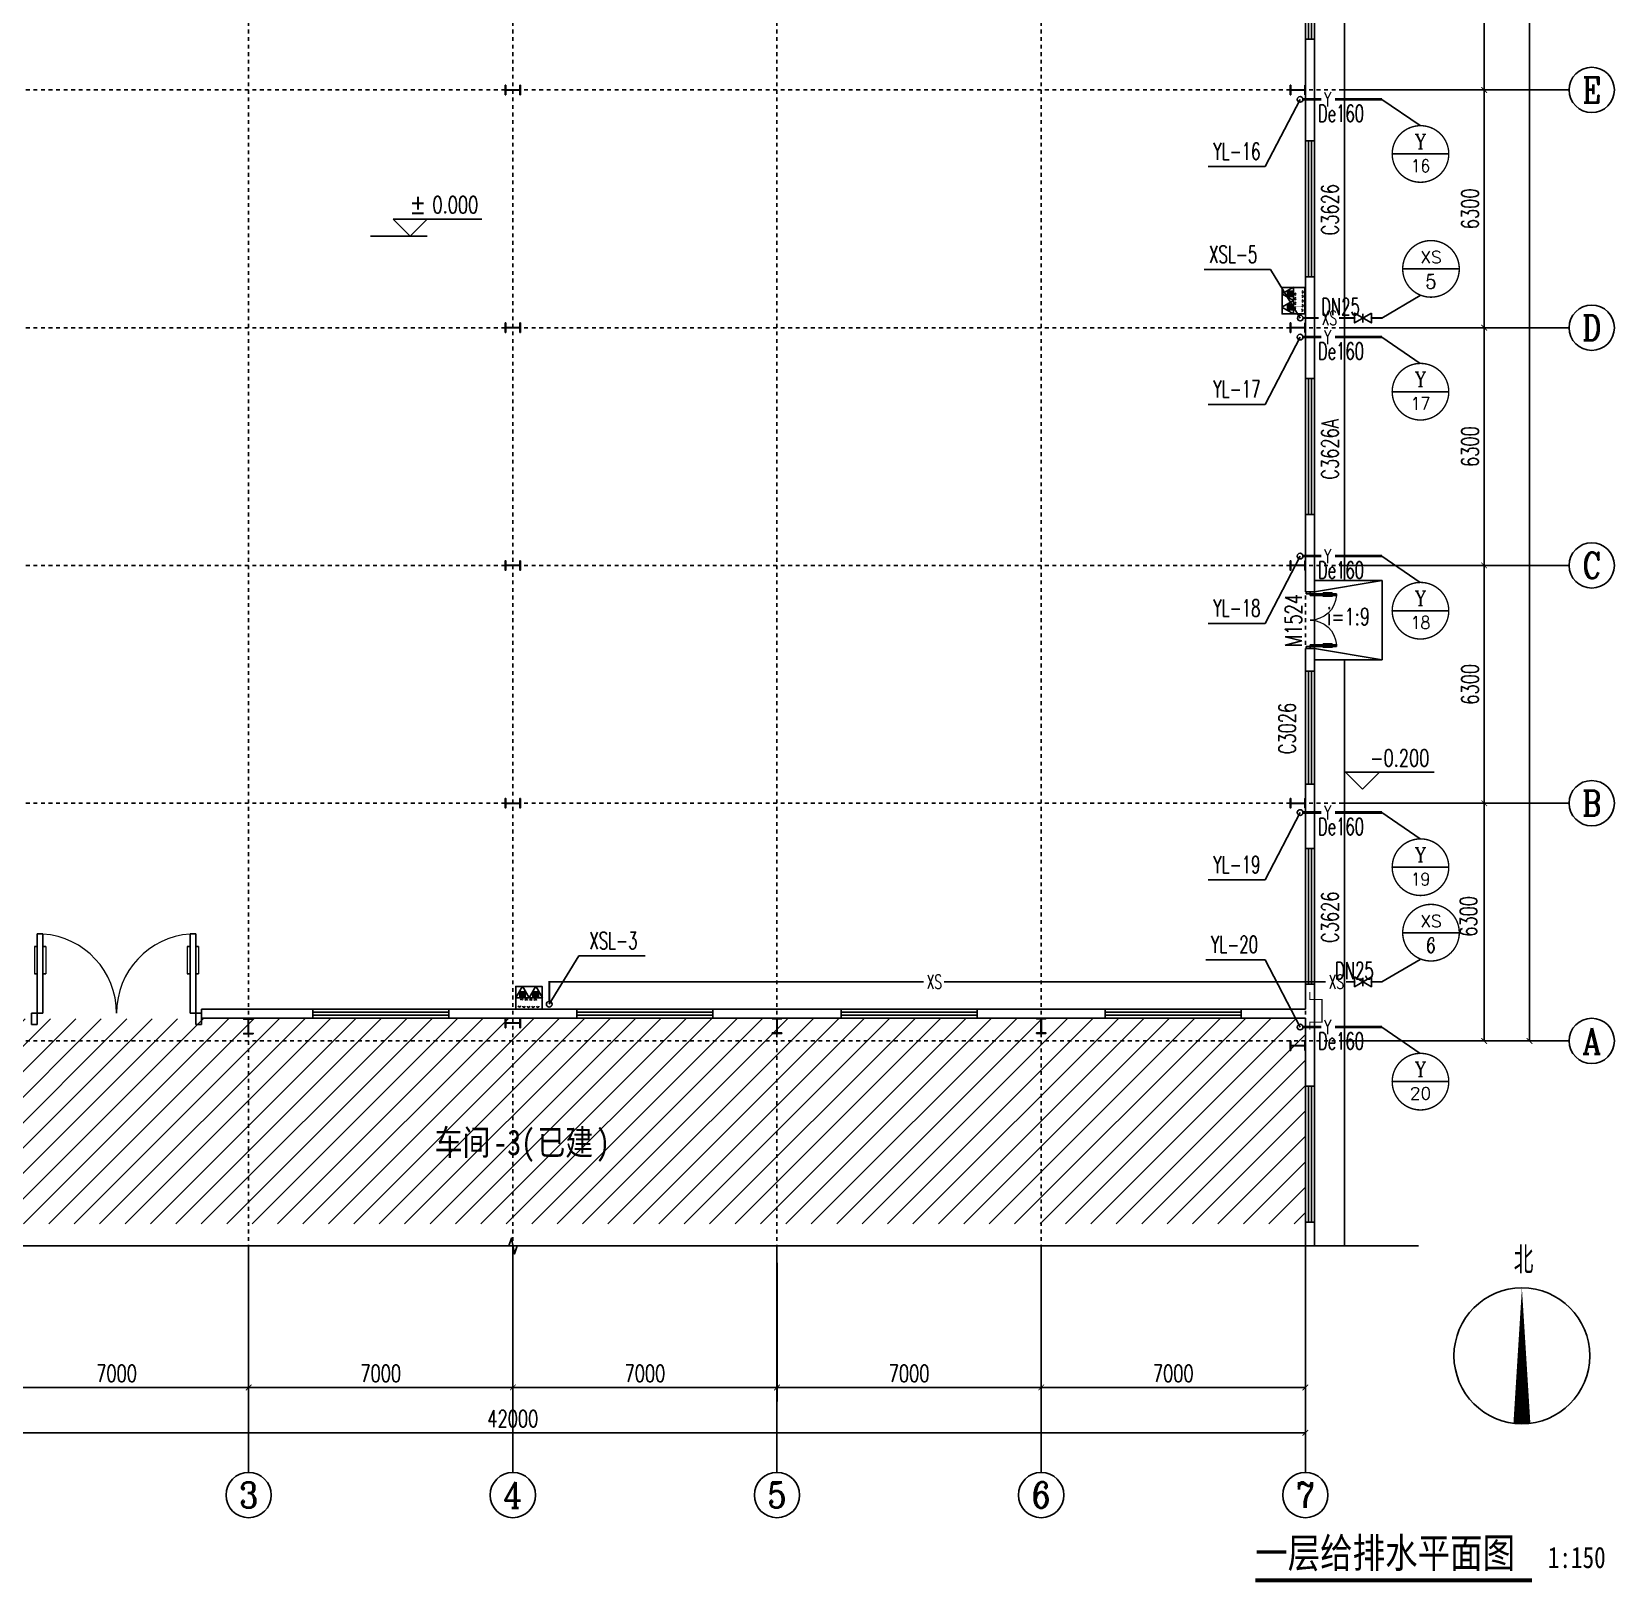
# Model space of a CAD drawing. Header units: millimetres. Extents: x 422266 to 846701, y 53777 to 109039.
# Drawn here: x 422410.26 to 422452.19, y 54714.21 to 54755.3 of the extents above; entities that cross this region are included whole.
import ezdxf
from ezdxf.enums import TextEntityAlignment as Align

# ---------------------------------------------------------------- set-up
doc = ezdxf.new("R2010")
doc.units = ezdxf.units.MM
doc.linetypes.add('DOTE', pattern=[2.42, 2, -0.2, 0.02, -0.2])
for name, color, linetype in [('AXIS_TEXT', 7, 'Continuous'), ('AXIS_外部', 171, 'Continuous'), ('COLUMN', 2, 'Continuous'), ('DIM_SYMB', 171, 'Continuous'), ('DIM_消防', 3, 'Continuous'), ('DIM_雨水', 3, 'Continuous'), ('DOTE', 8, 'DOTE'), ('GROUND', 150, 'Continuous'), ('JZ__灭火器', 6, 'Continuous'), ('PIPE-消防', 1, 'Continuous'), ('PIPE-雨水', 4, 'Continuous'), ('PUB_TEXT', 7, 'Continuous'), ('TEXT_消防', 7, 'Continuous'), ('TEXT_雨水', 7, 'Continuous'), ('TWT_TEXT', 7, 'Continuous'), ('VALVE_消防', 7, 'Continuous'), ('VPIPE-消防', 1, 'Continuous'), ('VPIPE-雨水', 4, 'Continuous'), ('WALL-PARAPET', 6, 'Continuous'), ('WINDOW', 140, 'Continuous'), ('WINDOW_TEXT', 7, 'Continuous'), ('标高', 83, 'Continuous')]:
    doc.layers.add(name, color=color, linetype=linetype)
doc.styles.add('_TCH_AXIS', font='COMPLEX', dxfattribs={"bigfont": 'GBCBIG'})
doc.styles.add('_TCH_DIM', font='SIMPLEX', dxfattribs={"bigfont": 'GBCBIG'})
doc.styles.add('_TCH_DIM_T3', font='SIMPLEX', dxfattribs={"width": 0.705882, "bigfont": 'GBCBIG'})
doc.styles.add('_TCH_WINDOW', font='SIMPLEX', dxfattribs={"height": 3.5, "bigfont": 'GBCBIG'})
doc.styles.add('_TWT_CIRCLE', font='COMPLEX', dxfattribs={"width": 1.1, "height": 3, "bigfont": 'HZTXT'})
doc.styles.add('_TWT_PIPEDN', font='SIMPLEX', dxfattribs={"width": 0.8, "height": 3, "bigfont": 'HZTXT'})
doc.styles.add('_TWT_PIPETEXT', font='COMPLEX', dxfattribs={"width": 0.8, "height": 2.5, "bigfont": 'HZTXT'})
doc.styles.add('_TWT_SERIAL', font='COMPLEX', dxfattribs={"width": 0.8, "height": 3, "bigfont": 'HZTXT'})
doc.styles.add('COMPLEX', font='COMPLEX')
doc.styles.add('HT', font='simhei.ttf', dxfattribs={"width": 0.8})
doc.dimstyles.new('_TCH_ARCH&&150', dxfattribs={"dimtxt": 446.25, "dimasz": 150, "dimexe": 375, "dimexo": 450, "dimgap": 150, "dimtad": 1, "dimdec": 0, "dimzin": 0, "dimdsep": 46, "dimtxsty": '_TCH_DIM_T3', "dimblk": 'ARCHTICK', "dimcen": 0.09, "dimclrt": 7, "dimazin": 2, "dimtfac": 1, "dimtdec": 0, "dimtix": 1, "dimtmove": 2, "dimatfit": 3, "dimfxl": 0, "dimtolj": 1, "dimtzin": 0, "dimarcsym": 0})

# ---------------------------------------------------------------- blocks, each defined once
blk = doc.blocks.new('A$C3ACC4A1C')
at = {"layer": 'COLUMN'}
h = blk.add_hatch(color=256, dxfattribs=at)
h.paths.add_polyline_path([(125, 400), (0, 400), (0, 388), (120, 388), (120, 200), (125, 200)])
h.paths.add_polyline_path([(250, 400), (125, 400), (125, 200), (130, 200), (130, 388), (250, 388)])
h.paths.add_polyline_path([(250, 12), (130, 12), (130, 200), (125, 200), (125, 0), (250, 0)])
h.paths.add_polyline_path([(125, 200), (120, 200), (120, 12), (0, 12), (0, 0), (125, 0)])
blk.add_lwpolyline([(0, 0), (0, 12), (120, 12), (120, 388), (0, 388), (0, 400), (250, 400), (250, 388), (130, 388), (130, 12), (250, 12), (250, 0)], close=True, dxfattribs=at)
blk = doc.blocks.new('消防软管卷盘')
blk.add_lwpolyline([(4963954, 151899), (4963954, 150312), (4964641, 150312), (4964641, 151899)], close=True)
for points, const_width in [([(4964134, 151704), (4964482, 151704)], 1), ([(4964134, 151566), (4964482, 151566)], 1), ([(4964134, 151428), (4964482, 151428)], 1), ([(4964134, 151290), (4964482, 151290)], 1), ([(4964134, 151152), (4964482, 151152)], 1), ([(4964134, 151014), (4964482, 151014)], 0.1), ([(4964134, 150876), (4964482, 150876)], 1), ([(4964134, 150738), (4964482, 150738)], 1), ([(4964150, 150600), (4964499, 150600)], 1), ([(4964150, 150462), (4964499, 150462)], 1)]:
    blk.add_lwpolyline(points, dxfattribs=dict(const_width=const_width))
for centre, start, end in [((4964134, 151636), 90, 270), ((4964134, 151360), 90, 270), ((4964482, 151498), 270, 90), ((4964482, 151222), 270, 90), ((4964134, 151084), 90, 270), ((4964134, 150808), 90, 270), ((4964150, 150532), 90, 270), ((4964482, 150946), 270, 90), ((4964499, 150670), 270, 90)]:
    blk.add_arc(centre, 69, start, end)
blk = doc.blocks.new('手提式干粉灭火器')
h = blk.add_hatch()
h.set_pattern_fill('ANSI31', color=256, scale=225.365854, style=0)
h.set_pattern_definition([(45, (276289.086, 185586.136), (-19.9197154, 19.9197154), [])])
h.paths.add_polyline_path([(72, 158), (-72, 158), (-72, 19), (72, 19)])
for points in [[(0, 303), (-175, 0), (175, 0)], [(-72, 19), (72, 19), (72, 158), (-72, 158)]]:
    blk.add_lwpolyline(points, close=True)
blk = doc.blocks.new('92623')
blk.add_lwpolyline([(8910066, 83014), (8909273, 83014), (8909273, 82670), (8910066, 82670)], close=True)
at = {"xscale": -0.5, "yscale": 0.5, "zscale": 0.5, "rotation": 89.99999999998747}
blk.add_blockref('消防软管卷盘', (8985223, 2565334), dxfattribs=at)
at = {"layer": 'JZ__灭火器', "xscale": 1.141071624, "yscale": 1.141071624, "zscale": 1.141071624, "rotation": 180}
for p in [(8909466, 83014), (8909863, 83014)]:
    blk.add_blockref('手提式干粉灭火器', p, dxfattribs=at)
blk = doc.blocks.new('$WINLIB2D$00000001')
for p, q in [((-0.5, 0.5), (0.5, 0.5)), ((-0.5, 0.5), (-0.5, -0.5)), ((0.5, -0.5), (0.5, 0.5)), ((0.5, 0.167), (-0.5, 0.167)), ((0.5, -0.167), (-0.5, -0.167)), ((-0.5, -0.5), (0.5, -0.5))]:
    blk.add_line(p, q)
blk = doc.blocks.new('$DorLib2D$00000011')
for p, q in [((-0.4667, 0.4709), (-0.4667, -0.0625)), ((-0.4667, 0.4709), (-0.4333, 0.4709)), ((-0.4333, 0.4709), (-0.4333, 0.0042)), ((0.4333, 0.4709), (0.4333, 0.0042)), ((0.4667, 0.4709), (0.4333, 0.4709)), ((0.4667, 0.4709), (0.4667, -0.0625)), ((-0.4833, 0.3962), (-0.4667, 0.3962)), ((-0.4167, 0.3962), (-0.4333, 0.3962)), ((0.4167, 0.3962), (0.4333, 0.3962)), ((0.4833, 0.3962), (0.4667, 0.3962)), ((-0.4833, 0.2346), (-0.4667, 0.2346)), ((-0.4167, 0.2346), (-0.4333, 0.2346)), ((0.4167, 0.2346), (0.4333, 0.2346)), ((0.4833, 0.2346), (0.4667, 0.2346)), ((-0.5, 0.0042), (-0.4333, 0.0042)), ((-0.5, 0.0042), (-0.5, -0.0625)), ((0.5, 0.0042), (0.4333, 0.0042)), ((0.5, 0.0042), (0.5, -0.0625)), ((-0.5, -0.0625), (-0.4667, -0.0625)), ((0.5, -0.0625), (0.4667, -0.0625))]:
    blk.add_line(p, q)
at = {"lineweight": 13}
for p, q in [((-0.4833, 0.3962), (-0.4833, 0.2346)), ((-0.4167, 0.3962), (-0.4167, 0.2346)), ((0.4167, 0.3962), (0.4167, 0.2346)), ((0.4833, 0.3962), (0.4833, 0.2346))]:
    blk.add_line(p, q, dxfattribs=at)
for centre, start, end in [((-0.4667, 0.0042), 0, 85.90396), ((0.4667, 0.0042), 94.09604, 180)]:
    blk.add_arc(centre, 0.4667, start, end, dxfattribs=at)
blk = doc.blocks.new('_AXISO')
blk.add_circle((0, 0), 0.5)
at = {"layer": 'AXIS_TEXT', "style": 'COMPLEX', "width": 1.041667}
blk.add_attdef('A', text='', height=0.56, dxfattribs=at).set_placement((-0.25, -0.28), (0.25, -0.28), align=Align.FIT)
blk = doc.blocks.new('_ArchTick')
at = {"color": 0, "linetype": 'ByBlock', "const_width": 0.15}
blk.add_lwpolyline([(-0.5, -0.5), (0.5, 0.5)], dxfattribs=at)
blk = doc.blocks.new('*D154')
at = {"layer": 'AXIS_外部', "color": 0, "lineweight": -2}
for p, q in [((479263, 125665), (484138, 125665)), ((483763, 68425), (483763, 125665)), ((479263, 68425), (484138, 68425))]:
    blk.add_line(p, q, dxfattribs=at)
at = {"layer": 'Defpoints', "color": 0}
for p in [(478813, 125665), (483763, 125665), (478813, 68425)]:
    blk.add_point(p, dxfattribs=at)
at = {"layer": 'AXIS_外部', "color": 0, "lineweight": -2, "xscale": 150, "yscale": 150, "zscale": 150}
for p, rotation in [((483763, 125665), 90), ((483763, 68425), 270)]:
    blk.add_blockref('_ArchTick', p, dxfattribs=dict(at, rotation=rotation))
at = {"layer": 'AXIS_外部', "color": 7, "insert": (483390, 97045), "char_height": 446.2, "attachment_point": 5, "rotation": 90, "style": '_TCH_DIM_T3'}
blk.add_mtext('\\A1;57240', dxfattribs=at)
blk = doc.blocks.new('*D155')
at = {"layer": 'AXIS_外部', "color": 0, "lineweight": -2}
for p, q in [((479263, 74725), (482938, 74725)), ((482563, 68425), (482563, 74725)), ((479263, 68425), (482938, 68425))]:
    blk.add_line(p, q, dxfattribs=at)
at = {"layer": 'Defpoints', "color": 0}
for p in [(478813, 74725), (482563, 74725), (478813, 68425)]:
    blk.add_point(p, dxfattribs=at)
at = {"layer": 'AXIS_外部', "color": 0, "lineweight": -2, "xscale": 150, "yscale": 150, "zscale": 150}
for p, rotation in [((482563, 74725), 90), ((482563, 68425), 270)]:
    blk.add_blockref('_ArchTick', p, dxfattribs=dict(at, rotation=rotation))
at = {"layer": 'AXIS_外部', "color": 7, "insert": (482150, 71725), "char_height": 446.2, "attachment_point": 5, "rotation": 90, "style": '_TCH_DIM_T3'}
blk.add_mtext('\\A1;6300', dxfattribs=at)
blk = doc.blocks.new('*D156')
at = {"layer": 'AXIS_外部', "color": 0, "lineweight": -2}
for p, q in [((479263, 81025), (482938, 81025)), ((482563, 74725), (482563, 81025)), ((479263, 74725), (482938, 74725))]:
    blk.add_line(p, q, dxfattribs=at)
at = {"layer": 'Defpoints', "color": 0}
for p in [(478813, 81025), (482563, 81025), (478813, 74725)]:
    blk.add_point(p, dxfattribs=at)
at = {"layer": 'AXIS_外部', "color": 0, "lineweight": -2, "xscale": 150, "yscale": 150, "zscale": 150}
for p, rotation in [((482563, 81025), 90), ((482563, 74725), 270)]:
    blk.add_blockref('_ArchTick', p, dxfattribs=dict(at, rotation=rotation))
at = {"layer": 'AXIS_外部', "color": 7, "insert": (482190, 77875), "char_height": 446.2, "attachment_point": 5, "rotation": 90, "style": '_TCH_DIM_T3'}
blk.add_mtext('\\A1;6300', dxfattribs=at)
blk = doc.blocks.new('*D157')
at = {"layer": 'AXIS_外部', "color": 0, "lineweight": -2}
for p, q in [((479263, 87325), (482938, 87325)), ((482563, 81025), (482563, 87325)), ((479263, 81025), (482938, 81025))]:
    blk.add_line(p, q, dxfattribs=at)
at = {"layer": 'Defpoints', "color": 0}
for p in [(478813, 87325), (482563, 87325), (478813, 81025)]:
    blk.add_point(p, dxfattribs=at)
at = {"layer": 'AXIS_外部', "color": 0, "lineweight": -2, "xscale": 150, "yscale": 150, "zscale": 150}
for p, rotation in [((482563, 87325), 90), ((482563, 81025), 270)]:
    blk.add_blockref('_ArchTick', p, dxfattribs=dict(at, rotation=rotation))
at = {"layer": 'AXIS_外部', "color": 7, "insert": (482190, 84175), "char_height": 446.2, "attachment_point": 5, "rotation": 90, "style": '_TCH_DIM_T3'}
blk.add_mtext('\\A1;6300', dxfattribs=at)
blk = doc.blocks.new('*D158')
at = {"layer": 'AXIS_外部', "color": 0, "lineweight": -2}
for p, q in [((479263, 93625), (482938, 93625)), ((482563, 87325), (482563, 93625)), ((479263, 87325), (482938, 87325))]:
    blk.add_line(p, q, dxfattribs=at)
at = {"layer": 'Defpoints', "color": 0}
for p in [(478813, 93625), (482563, 93625), (478813, 87325)]:
    blk.add_point(p, dxfattribs=at)
at = {"layer": 'AXIS_外部', "color": 0, "lineweight": -2, "xscale": 150, "yscale": 150, "zscale": 150}
for p, rotation in [((482563, 93625), 90), ((482563, 87325), 270)]:
    blk.add_blockref('_ArchTick', p, dxfattribs=dict(at, rotation=rotation))
at = {"layer": 'AXIS_外部', "color": 7, "insert": (482190, 90475), "char_height": 446.2, "attachment_point": 5, "rotation": 90, "style": '_TCH_DIM_T3'}
blk.add_mtext('\\A1;6300', dxfattribs=at)
blk = doc.blocks.new('*D159')
at = {"layer": 'AXIS_外部', "color": 0, "lineweight": -2}
for p, q in [((479263, 99925), (482938, 99925)), ((482563, 93625), (482563, 99925)), ((479263, 93625), (482938, 93625))]:
    blk.add_line(p, q, dxfattribs=at)
at = {"layer": 'Defpoints', "color": 0}
for p in [(478813, 99925), (482563, 99925), (478813, 93625)]:
    blk.add_point(p, dxfattribs=at)
at = {"layer": 'AXIS_外部', "color": 0, "lineweight": -2, "xscale": 150, "yscale": 150, "zscale": 150}
for p, rotation in [((482563, 99925), 90), ((482563, 93625), 270)]:
    blk.add_blockref('_ArchTick', p, dxfattribs=dict(at, rotation=rotation))
at = {"layer": 'AXIS_外部', "color": 7, "insert": (482190, 96775), "char_height": 446.2, "attachment_point": 5, "rotation": 90, "style": '_TCH_DIM_T3'}
blk.add_mtext('\\A1;6300', dxfattribs=at)
blk = doc.blocks.new('*D165')
at = {"layer": 'AXIS_外部', "color": 0, "lineweight": -2}
for p, q in [((435825, 62542), (435825, 57667)), ((477825, 62542), (477825, 57667)), ((435825, 58042), (477825, 58042))]:
    blk.add_line(p, q, dxfattribs=at)
at = {"layer": 'Defpoints', "color": 0}
for p in [(435825, 62992), (477825, 62992), (477825, 58042)]:
    blk.add_point(p, dxfattribs=at)
at = {"layer": 'AXIS_外部', "color": 0, "lineweight": -2, "xscale": 150, "yscale": 150, "zscale": 150, "rotation": 180}
blk.add_blockref('_ArchTick', (435825, 58042), dxfattribs=at)
at = {"layer": 'AXIS_外部', "color": 0, "lineweight": -2, "xscale": 150, "yscale": 150, "zscale": 150}
blk.add_blockref('_ArchTick', (477825, 58042), dxfattribs=at)
at = {"layer": 'AXIS_外部', "color": 7, "insert": (456825, 58415), "char_height": 446.2, "attachment_point": 5, "style": '_TCH_DIM_T3'}
blk.add_mtext('\\A1;42000', dxfattribs=at)
blk = doc.blocks.new('*D167')
at = {"layer": 'AXIS_外部', "color": 0, "lineweight": -2}
for p, q in [((442825, 62542), (442825, 58867)), ((449825, 62542), (449825, 58867)), ((442825, 59242), (449825, 59242))]:
    blk.add_line(p, q, dxfattribs=at)
at = {"layer": 'Defpoints', "color": 0}
for p in [(442825, 62992), (449825, 62992), (449825, 59242)]:
    blk.add_point(p, dxfattribs=at)
at = {"layer": 'AXIS_外部', "color": 0, "lineweight": -2, "xscale": 150, "yscale": 150, "zscale": 150, "rotation": 180}
blk.add_blockref('_ArchTick', (442825, 59242), dxfattribs=at)
at = {"layer": 'AXIS_外部', "color": 0, "lineweight": -2, "xscale": 150, "yscale": 150, "zscale": 150}
blk.add_blockref('_ArchTick', (449825, 59242), dxfattribs=at)
at = {"layer": 'AXIS_外部', "color": 7, "insert": (446325, 59615), "char_height": 446.2, "attachment_point": 5, "style": '_TCH_DIM_T3'}
blk.add_mtext('\\A1;7000', dxfattribs=at)
blk = doc.blocks.new('*D168')
at = {"layer": 'AXIS_外部', "color": 0, "lineweight": -2}
for p, q in [((449825, 62542), (449825, 58867)), ((456825, 62542), (456825, 58867)), ((449825, 59242), (456825, 59242))]:
    blk.add_line(p, q, dxfattribs=at)
at = {"layer": 'Defpoints', "color": 0}
for p in [(449825, 62992), (456825, 62992), (456825, 59242)]:
    blk.add_point(p, dxfattribs=at)
at = {"layer": 'AXIS_外部', "color": 0, "lineweight": -2, "xscale": 150, "yscale": 150, "zscale": 150, "rotation": 180}
blk.add_blockref('_ArchTick', (449825, 59242), dxfattribs=at)
at = {"layer": 'AXIS_外部', "color": 0, "lineweight": -2, "xscale": 150, "yscale": 150, "zscale": 150}
blk.add_blockref('_ArchTick', (456825, 59242), dxfattribs=at)
at = {"layer": 'AXIS_外部', "color": 7, "insert": (453325, 59615), "char_height": 446.2, "attachment_point": 5, "style": '_TCH_DIM_T3'}
blk.add_mtext('\\A1;7000', dxfattribs=at)
blk = doc.blocks.new('*D169')
at = {"layer": 'AXIS_外部', "color": 0, "lineweight": -2}
for p, q in [((456825, 62542), (456825, 58867)), ((463825, 62542), (463825, 58867)), ((456825, 59242), (463825, 59242))]:
    blk.add_line(p, q, dxfattribs=at)
at = {"layer": 'Defpoints', "color": 0}
for p in [(456825, 62992), (463825, 62992), (463825, 59242)]:
    blk.add_point(p, dxfattribs=at)
at = {"layer": 'AXIS_外部', "color": 0, "lineweight": -2, "xscale": 150, "yscale": 150, "zscale": 150, "rotation": 180}
blk.add_blockref('_ArchTick', (456825, 59242), dxfattribs=at)
at = {"layer": 'AXIS_外部', "color": 0, "lineweight": -2, "xscale": 150, "yscale": 150, "zscale": 150}
blk.add_blockref('_ArchTick', (463825, 59242), dxfattribs=at)
at = {"layer": 'AXIS_外部', "color": 7, "insert": (460325, 59615), "char_height": 446.2, "attachment_point": 5, "style": '_TCH_DIM_T3'}
blk.add_mtext('\\A1;7000', dxfattribs=at)
blk = doc.blocks.new('*D170')
at = {"layer": 'AXIS_外部', "color": 0, "lineweight": -2}
for p, q in [((463825, 62542), (463825, 58867)), ((470825, 62542), (470825, 58867)), ((463825, 59242), (470825, 59242))]:
    blk.add_line(p, q, dxfattribs=at)
at = {"layer": 'Defpoints', "color": 0}
for p in [(463825, 62992), (470825, 62992), (470825, 59242)]:
    blk.add_point(p, dxfattribs=at)
at = {"layer": 'AXIS_外部', "color": 0, "lineweight": -2, "xscale": 150, "yscale": 150, "zscale": 150, "rotation": 180}
blk.add_blockref('_ArchTick', (463825, 59242), dxfattribs=at)
at = {"layer": 'AXIS_外部', "color": 0, "lineweight": -2, "xscale": 150, "yscale": 150, "zscale": 150}
blk.add_blockref('_ArchTick', (470825, 59242), dxfattribs=at)
at = {"layer": 'AXIS_外部', "color": 7, "insert": (467325, 59615), "char_height": 446.2, "attachment_point": 5, "style": '_TCH_DIM_T3'}
blk.add_mtext('\\A1;7000', dxfattribs=at)
blk = doc.blocks.new('*D171')
at = {"layer": 'AXIS_外部', "color": 0, "lineweight": -2}
for p, q in [((470825, 62542), (470825, 58867)), ((477825, 62542), (477825, 58867)), ((470825, 59242), (477825, 59242))]:
    blk.add_line(p, q, dxfattribs=at)
at = {"layer": 'Defpoints', "color": 0}
for p in [(470825, 62992), (477825, 62992), (477825, 59242)]:
    blk.add_point(p, dxfattribs=at)
at = {"layer": 'AXIS_外部', "color": 0, "lineweight": -2, "xscale": 150, "yscale": 150, "zscale": 150, "rotation": 180}
blk.add_blockref('_ArchTick', (470825, 59242), dxfattribs=at)
at = {"layer": 'AXIS_外部', "color": 0, "lineweight": -2, "xscale": 150, "yscale": 150, "zscale": 150}
blk.add_blockref('_ArchTick', (477825, 59242), dxfattribs=at)
at = {"layer": 'AXIS_外部', "color": 7, "insert": (474325, 59615), "char_height": 446.2, "attachment_point": 5, "style": '_TCH_DIM_T3'}
blk.add_mtext('\\A1;7000', dxfattribs=at)
blk = doc.blocks.new('$VALVE$00000296')
for points in [[(-125, 72), (-125, -72), (125, 72), (125, -72), (-125, 72)], [(0, 60), (0, -64)]]:
    blk.add_lwpolyline(points)
for p in [(-125, 0), (125, 0)]:
    blk.add_point(p)
blk = doc.blocks.new('242355')
h = blk.add_hatch()
h.set_pattern_fill('ANSI31', color=250, scale=300, style=0)
h.set_pattern_definition([(45, (-1551042.43, -18620780.66), (-336.759605, 336.759605), [])])
h.paths.add_polyline_path([(435825.8, 69013.2), (477819.8, 69013.2), (477819.8, 63579.6), (435825.8, 63579.6)])
at = {"layer": 'PIPE-消防', "linetype": 'Continuous'}
for points in [[(457788.4, 69991.4), (457762.2, 69991.4), (457762.2, 70017.7)], [(457788.4, 69991.4), (457788.4, 70017.7), (457762.2, 70017.7)]]:
    blk.add_hatch(color=256, dxfattribs=at).paths.add_polyline_path(points)
at = {"const_width": 30}
blk.add_lwpolyline([(477944.8, 68725.2), (477944.8, 68925.2), (478264.8, 68925.2), (478264.8, 69525.2), (477944.8, 69525.2), (477944.8, 69725.2)], dxfattribs=at)
at = {"layer": 'AXIS_外部'}
for p, q in [((478812.8, 93625.2), (484812.8, 93625.2)), ((478812.8, 87325.2), (484812.8, 87325.2)), ((478812.8, 81025.2), (484812.8, 81025.2)), ((478812.8, 74725.2), (484812.8, 74725.2)), ((478812.8, 68425.2), (484812.8, 68425.2)), ((449824.8, 62991.6), (449824.8, 56991.6)), ((456824.8, 62991.6), (456824.8, 56991.6)), ((463824.8, 62991.6), (463824.8, 56991.6)), ((470824.8, 62991.6), (470824.8, 56991.6)), ((477824.8, 62991.6), (477824.8, 56991.6))]:
    blk.add_line(p, q, dxfattribs=at)
at = {"layer": 'DIM_SYMB'}
for points in [[(478258.5, 79289.5, 0, 0, 0), (479271.3, 79289.5, 120, 0, 0), (479721.3, 79289.5, 0, 0, 0)], [(483563.3, 58281.7, 450, 0, 0), (483563.3, 61881.7, 0, 0, 0)]]:
    blk.add_lwpolyline(points, format="xyseb", dxfattribs=at)
at = {"layer": 'DIM_SYMB', "color": 150}
blk.add_lwpolyline([(432836.8, 62991.6), (456717.3, 62991.6), (456793.8, 63201.6), (456867.8, 62781.6), (456942.3, 62991.6), (480824.8, 62991.6)], dxfattribs=at)
at = {"layer": 'DIM_SYMB', "const_width": 105}
blk.add_lwpolyline([(476496.7, 54131), (483830.7, 54131)], dxfattribs=at)
at = {"layer": 'DIM_SYMB'}
blk.add_circle((483563.3, 60081.7), 1800, dxfattribs=at)
at = {"layer": 'DIM_消防'}
for p, q in [((479852.9, 93376.9), (480867.8, 92679.2)), ((481626, 91929.2), (480126, 91929.2)), ((476902.7, 88864.5), (475143.6, 88864.5)), ((477690.6, 87582.1), (476902.7, 88864.5)), ((481904.2, 88884.3), (480404.2, 88884.3)), ((479852.9, 87582.1), (480867.8, 88176.5)), ((479852.9, 87076.9), (480867.8, 86379.2)), ((481626, 85629.2), (480126, 85629.2)), ((479852.9, 81273.5), (480867.8, 80575.7)), ((481626, 79825.8), (480126, 79825.8)), ((479852.9, 74476.9), (480867.8, 73779.2)), ((481626, 73029.2), (480126, 73029.2)), ((481904.2, 71293.6), (480404.2, 71293.6)), ((457788.4, 69396.2), (458576.4, 70678.6)), ((458576.4, 70678.6), (460335.4, 70678.6)), ((479852.9, 69991.4), (480867.8, 70585.8)), ((479852.9, 68794), (480867.8, 68096.2)), ((481626, 67346.3), (480126, 67346.3))]:
    blk.add_line(p, q, dxfattribs=at)
at = {"layer": 'DIM_消防', "const_width": 37.5}
for points in [[(481626, 91929.2, 1), (480126, 91929.2, 1)], [(481904.2, 88884.3, 1), (480404.2, 88884.3, 1)], [(481626, 85629.2, 1), (480126, 85629.2, 1)], [(481626, 79825.8, 1), (480126, 79825.8, 1)], [(481626, 73029.2, 1), (480126, 73029.2, 1)], [(481904.2, 71293.6, 1), (480404.2, 71293.6, 1)], [(481626, 67346.3, 1), (480126, 67346.3, 1)]]:
    blk.add_lwpolyline(points, format="xyb", close=True, dxfattribs=at)
at = {"layer": 'DIM_雨水'}
for p, q in [((477684.9, 93376.9), (476761.9, 91594.5)), ((476761.9, 91594.5), (475252.4, 91594.5)), ((477684.9, 87076.9), (476761.9, 85294.5)), ((476761.9, 85294.5), (475252.4, 85294.5)), ((477684.9, 81273.5), (476761.9, 79491.1)), ((476761.9, 79491.1), (475252.4, 79491.1)), ((477684.9, 74476.9), (476761.9, 72694.5)), ((476761.9, 72694.5), (475252.4, 72694.5)), ((476761.9, 70576.4), (475187.5, 70576.4)), ((477684.9, 68794), (476761.9, 70576.4))]:
    blk.add_line(p, q, dxfattribs=at)
at = {"layer": 'DOTE'}
for p, q in [((449824.8, 127425.2), (449824.8, 62991.6)), ((456824.8, 127425.2), (456824.8, 63025.6)), ((463824.8, 127425.2), (463824.8, 62991.6)), ((470824.8, 127425.2), (470824.8, 62991.6)), ((477824.8, 127425.2), (477824.8, 62991.6)), ((478824.8, 93625.2), (434836.8, 93625.2)), ((478824.8, 87325.2), (434836.8, 87325.2)), ((478824.8, 81025.2), (434836.8, 81025.2)), ((478824.8, 74725.2), (434836.8, 74725.2)), ((478824.8, 68425.2), (434836.8, 68425.2))]:
    blk.add_line(p, q, dxfattribs=at)
at = {"layer": 'GROUND', "color": 8}
for p, q in [((478864.8, 80625.2), (478864.8, 126465.2)), ((478064.8, 80625.2), (478064.8, 125665.2)), ((479864.8, 80625.2), (478064.8, 80625.2)), ((478064.8, 78525.2), (478064.8, 80625.2)), ((478064.8, 80325.2), (479864.8, 80625.2)), ((479864.8, 78525.2), (479864.8, 80625.2)), ((478064.8, 78825.2), (479864.8, 78525.2)), ((478064.8, 62991.6), (478064.8, 78525.2)), ((479864.8, 78525.2), (478064.8, 78525.2)), ((478864.8, 62991.6), (478864.8, 78525.2)), ((435584.8, 62991.6), (478064.8, 62991.6))]:
    blk.add_line(p, q, dxfattribs=at)
at = {"layer": 'PIPE-消防', "linetype": 'Continuous', "ltscale": 1.5, "const_width": 52.5}
for points in [[(477765.6, 87582.1), (478179.5, 87582.1)], [(478718.1, 87582.1), (479127.6, 87582.1)], [(479577.6, 87582.1), (479852.9, 87582.1)], [(457788.4, 69471.2), (457788.4, 69991.4)], [(457788.4, 69991.4), (467714.5, 69991.4)], [(468253.1, 69991.4), (478363.9, 69991.4)], [(478902.5, 69991.4), (479127.6, 69991.4)], [(479577.6, 69991.4), (479852.9, 69991.4)]]:
    blk.add_lwpolyline(points, dxfattribs=at)
at = {"layer": 'PIPE-雨水', "linetype": 'Continuous', "ltscale": 1.5, "const_width": 75}
for points in [[(477759.9, 93376.9), (478246.8, 93376.9)], [(478613.9, 93376.9), (479852.9, 93376.9)], [(477759.9, 87076.9), (478246.8, 87076.9)], [(478613.9, 87076.9), (479852.9, 87076.9)], [(477759.9, 81273.5), (478246.8, 81273.5)], [(478613.9, 81273.5), (479852.9, 81273.5)], [(477759.9, 74476.9), (478246.8, 74476.9)], [(478613.9, 74476.9), (479852.9, 74476.9)], [(477759.9, 68794), (478246.8, 68794)], [(478613.9, 68794), (479852.9, 68794)]]:
    blk.add_lwpolyline(points, dxfattribs=at)
at = {"layer": 'VPIPE-消防', "linetype": 'Continuous'}
for centre in [(477690.6, 87582.1), (457788.4, 69396.2)]:
    blk.add_circle(centre, 75, dxfattribs=at)
at = {"layer": 'VPIPE-雨水', "linetype": 'Continuous'}
for centre in [(477684.9, 93376.9), (477684.9, 87076.9), (477684.9, 81273.5), (477684.9, 74476.9), (477684.9, 68794)]:
    blk.add_circle(centre, 75, dxfattribs=at)
at = {"layer": 'WALL-PARAPET'}
for p, q in [((478064.8, 94975.2), (477824.8, 94975.2)), ((477824.8, 94975.2), (477824.8, 92275.2)), ((478064.8, 92275.2), (478064.8, 94975.2)), ((477824.8, 92275.2), (478064.8, 92275.2)), ((478064.8, 88675.2), (477824.8, 88675.2)), ((477824.8, 88675.2), (477824.8, 85975.2)), ((478064.8, 85975.2), (478064.8, 88675.2)), ((477824.8, 85975.2), (478064.8, 85975.2)), ((478064.8, 82375.2), (477824.8, 82375.2)), ((477824.8, 82375.2), (477824.8, 80325.2)), ((478064.8, 80325.2), (478064.8, 82375.2)), ((477824.8, 80325.2), (478064.8, 80325.2)), ((478064.8, 78825.2), (477824.8, 78825.2)), ((477824.8, 78825.2), (477824.8, 78225.2)), ((478064.8, 78225.2), (478064.8, 78825.2)), ((477824.8, 78225.2), (478064.8, 78225.2)), ((478064.8, 75225.2), (477824.8, 75225.2)), ((477824.8, 75225.2), (477824.8, 73525.2)), ((478064.8, 73525.2), (478064.8, 75225.2)), ((477824.8, 73525.2), (478064.8, 73525.2)), ((478064.8, 69925.2), (477824.8, 69925.2)), ((477824.8, 69925.2), (477824.8, 69265.2)), ((478064.8, 69145.2), (478064.8, 69925.2)), ((451524.8, 69265.2), (448574.8, 69265.2)), ((448574.8, 69265.2), (448574.8, 69025.2)), ((451524.8, 69025.2), (451524.8, 69265.2)), ((458524.8, 69265.2), (455124.8, 69265.2)), ((455124.8, 69265.2), (455124.8, 69025.2)), ((458524.8, 69025.2), (458524.8, 69265.2)), ((465524.8, 69265.2), (462124.8, 69265.2)), ((462124.8, 69265.2), (462124.8, 69025.2)), ((465524.8, 69025.2), (465524.8, 69265.2)), ((472524.8, 69265.2), (469124.8, 69265.2)), ((469124.8, 69265.2), (469124.8, 69025.2)), ((472524.8, 69025.2), (472524.8, 69265.2)), ((477824.8, 69265.2), (476124.8, 69265.2)), ((476124.8, 69265.2), (476124.8, 69025.2)), ((448574.8, 69025.2), (451524.8, 69025.2)), ((455124.8, 69025.2), (458524.8, 69025.2)), ((462124.8, 69025.2), (465524.8, 69025.2)), ((469124.8, 69025.2), (472524.8, 69025.2)), ((476124.8, 69025.2), (477824.8, 69025.2)), ((477824.8, 69025.2), (477824.8, 67225.2)), ((478064.8, 67225.2), (478064.8, 69145.2)), ((477824.8, 67225.2), (478064.8, 67225.2)), ((478064.8, 63625.2), (477824.8, 63625.2)), ((477824.8, 63625.2), (477824.8, 62991.6)), ((478064.8, 62991.6), (478064.8, 63625.2)), ((477824.8, 62991.6), (478064.8, 62991.6))]:
    blk.add_line(p, q, dxfattribs=at)
at = {"layer": 'WINDOW'}
blk.add_line((478064.8, 78825.2), (478064.8, 80325.2), dxfattribs=at)
at = {"layer": '标高'}
for p, q in [((454102.3, 89753), (453652.3, 90203)), ((453652.3, 90203), (455999.8, 90203)), ((454102.3, 89753), (454552.3, 90203)), ((453052.3, 89753), (454552.3, 89753)), ((479343, 75093.5), (478893, 75543.5)), ((478893, 75543.5), (481240.5, 75543.5)), ((479343, 75093.5), (479793, 75543.5))]:
    blk.add_line(p, q, dxfattribs=at)
at = {"xscale": 0.882, "yscale": 0.882, "zscale": 0.882}
for p, rotation in [((404292.8, 7946369.8), 270), ((8315579.9, 142786.2), 180)]:
    blk.add_blockref('92623', p, dxfattribs=dict(at, rotation=rotation))
at = {"layer": 'AXIS_外部'}
ref = blk.add_blockref('_AXISO', (485412.8, 93625.2), dxfattribs=dict(at, xscale=1200, yscale=1200, zscale=1200))
ref.add_attrib('A', 'E', dxfattribs={"layer": 'AXIS_TEXT', "height": 672.5, "style": '_TCH_AXIS', "width": 0.982456}).set_placement((485161.1, 93289), (485664.5, 93289), align=Align.FIT)
ref = blk.add_blockref('_AXISO', (485412.8, 87325.2), dxfattribs=dict(at, xscale=1200, yscale=1200, zscale=1200))
ref.add_attrib('A', 'D', dxfattribs={"layer": 'AXIS_TEXT', "height": 672.5, "style": '_TCH_AXIS', "width": 0.924665}).set_placement((485161.1, 86989), (485664.5, 86989), align=Align.FIT)
ref = blk.add_blockref('_AXISO', (485412.8, 81025.2), dxfattribs=dict(at, xscale=1200, yscale=1200, zscale=1200))
ref.add_attrib('A', 'C', dxfattribs={"layer": 'AXIS_TEXT', "height": 678, "style": '_TCH_AXIS', "width": 1.024}).set_placement((485164.8, 80686.2), (485660.7, 80686.2), align=Align.FIT)
ref = blk.add_blockref('_AXISO', (485412.8, 74725.2), dxfattribs=dict(at, xscale=1200, yscale=1200, zscale=1200))
ref.add_attrib('A', 'B', dxfattribs={"layer": 'AXIS_TEXT', "height": 672.5, "style": '_TCH_AXIS', "width": 0.924665}).set_placement((485161.1, 74389), (485664.5, 74389), align=Align.FIT)
ref = blk.add_blockref('_AXISO', (485412.8, 68425.2), dxfattribs=dict(at, xscale=1200, yscale=1200, zscale=1200))
ref.add_attrib('A', 'A', dxfattribs={"layer": 'AXIS_TEXT', "height": 678, "style": '_TCH_AXIS', "width": 0.853333}).set_placement((485164.8, 68086.2), (485660.7, 68086.2), align=Align.FIT)
ref = blk.add_blockref('_AXISO', (449824.8, 56391.6), dxfattribs=dict(at, xscale=1200, yscale=1200, zscale=1200))
ref.add_attrib('A', '3', dxfattribs={"layer": 'AXIS_TEXT', "height": 678, "style": '_TCH_AXIS', "width": 1.097143}).set_placement((449576.8, 56052.6), (450072.7, 56052.6), align=Align.FIT)
ref = blk.add_blockref('_AXISO', (456824.8, 56391.6), dxfattribs=dict(at, xscale=1200, yscale=1200, zscale=1200))
ref.add_attrib('A', '4', dxfattribs={"layer": 'AXIS_TEXT', "height": 675.3, "style": '_TCH_AXIS', "width": 0.971098}).set_placement((456575, 56053.9), (457074.6, 56053.9), align=Align.FIT)
ref = blk.add_blockref('_AXISO', (463824.8, 56391.6), dxfattribs=dict(at, xscale=1200, yscale=1200, zscale=1200))
ref.add_attrib('A', '5', dxfattribs={"layer": 'AXIS_TEXT', "height": 675.3, "style": '_TCH_AXIS', "width": 1.109827}).set_placement((463575, 56053.9), (464074.6, 56053.9), align=Align.FIT)
ref = blk.add_blockref('_AXISO', (470824.8, 56391.6), dxfattribs=dict(at, xscale=1200, yscale=1200, zscale=1200))
ref.add_attrib('A', '6', dxfattribs={"layer": 'AXIS_TEXT', "height": 678, "style": '_TCH_AXIS', "width": 1.097143}).set_placement((470576.8, 56052.6), (471072.7, 56052.6), align=Align.FIT)
ref = blk.add_blockref('_AXISO', (477824.8, 56391.6), dxfattribs=dict(at, xscale=1200, yscale=1200, zscale=1200))
ref.add_attrib('A', '7', dxfattribs={"layer": 'AXIS_TEXT', "height": 675.3, "style": '_TCH_AXIS', "width": 1.109827}).set_placement((477575, 56053.9), (478074.6, 56053.9), align=Align.FIT)
at = {"layer": 'COLUMN', "xscale": -1, "rotation": 90}
for p in [(457024.8, 93750.2), (457024.8, 87450.2), (457024.8, 81150.2), (457024.8, 74850.2), (457024.8, 69025.2)]:
    blk.add_blockref('A$C3ACC4A1C', p, dxfattribs=at)
at = {"layer": 'COLUMN', "rotation": 270}
for p in [(477424.8, 93750.2), (477424.8, 87450.2), (477424.8, 81150.2), (477424.8, 74850.2), (477424.8, 68425.2)]:
    blk.add_blockref('A$C3ACC4A1C', p, dxfattribs=at)
at = {"layer": 'COLUMN', "xscale": -1}
blk.add_blockref('A$C3ACC4A1C', (449944.8, 68613.2), dxfattribs=at)
at = {"layer": 'COLUMN'}
for p in [(463699.8, 68625.2), (470699.8, 68625.2)]:
    blk.add_blockref('A$C3ACC4A1C', p, dxfattribs=at)
at = {"layer": 'VALVE_消防', "xscale": -1.8, "yscale": 1.8, "zscale": 1.8}
for p in [(479352.6, 87582.1), (479352.6, 69991.4)]:
    blk.add_blockref('$VALVE$00000296', p, dxfattribs=at)
at = {"layer": 'WINDOW'}
ref = blk.add_blockref('$WINLIB2D$00000001', (477944.8, 96775.2), dxfattribs=dict(at, xscale=3600.000000003725, yscale=240, zscale=3600.000000003725, rotation=90.00000000000641))
ref.add_attrib('A', 'C3626', (478700.4, 96070.2), dxfattribs={"layer": 'WINDOW_TEXT', "height": 446.25, "rotation": 90, "style": '_TCH_WINDOW', "width": 0.705882})
ref = blk.add_blockref('$WINLIB2D$00000001', (477944.8, 90475.2), dxfattribs=dict(at, xscale=3600.000000003725, yscale=240, zscale=3600.000000003725, rotation=90.00000000000641))
ref.add_attrib('A', 'C3626', (478700.4, 89770.2), dxfattribs={"layer": 'WINDOW_TEXT', "height": 446.25, "rotation": 90, "style": '_TCH_WINDOW', "width": 0.705882})
ref = blk.add_blockref('$WINLIB2D$00000001', (477944.8, 84175.2), dxfattribs=dict(at, xscale=3600.000000003725, yscale=240, zscale=3600.000000003725, rotation=90.00000000000641))
ref.add_attrib('A', 'C3626A', (478700.4, 83297.7), dxfattribs={"layer": 'WINDOW_TEXT', "height": 446.25, "rotation": 90, "style": '_TCH_WINDOW', "width": 0.705882})
ref = blk.add_blockref('$DorLib2D$00000011', (477944.8, 79575.2), dxfattribs=dict(at, xscale=1500, yscale=-1500, zscale=1500, rotation=90.00000000000641))
ref.add_attrib('A', 'M1524', (477735.2, 78862.7), dxfattribs={"layer": 'WINDOW_TEXT', "height": 446.25, "rotation": 90, "style": '_TCH_WINDOW', "width": 0.705882})
ref = blk.add_blockref('$WINLIB2D$00000001', (477944.8, 76725.2), dxfattribs=dict(at, xscale=3000.000000007451, yscale=-240, zscale=3000.000000007451, rotation=90.00000000000641))
ref.add_attrib('A', 'C3026', (477565.4, 76020.2), dxfattribs={"layer": 'WINDOW_TEXT', "height": 446.25, "rotation": 90, "style": '_TCH_WINDOW', "width": 0.705882})
ref = blk.add_blockref('$WINLIB2D$00000001', (477944.8, 71725.2), dxfattribs=dict(at, xscale=3600.000000003725, yscale=240, zscale=3600.000000003725, rotation=90.00000000000641))
ref.add_attrib('A', 'C3626', (478700.4, 71020.2), dxfattribs={"layer": 'WINDOW_TEXT', "height": 446.25, "rotation": 90, "style": '_TCH_WINDOW', "width": 0.705882})
for name, p, xscale, yscale, zscale, rotation in [('$DorLib2D$00000011', (446324.8, 69145.2), -4500.000027132919, -4500.000027132919, -4500.000027132919, 180), ('$WINLIB2D$00000001', (453324.8, 69145.2), -3600.000000003725, 240, -3600.000000003725, 180), ('$WINLIB2D$00000001', (460324.8, 69145.2), -3600.000000003725, 240, -3600.000000003725, 180), ('$WINLIB2D$00000001', (467324.8, 69145.2), -3600.000000003725, 240, -3600.000000003725, 180), ('$WINLIB2D$00000001', (474324.8, 69145.2), -3600.000000003725, 240, -3600.000000003725, 180), ('$WINLIB2D$00000001', (477944.8, 65425.2), 3600.000000003725, -240, 3600.000000003725, 90.0000000000065)]:
    blk.add_blockref(name, p, dxfattribs=dict(at, xscale=xscale, yscale=yscale, zscale=zscale, rotation=rotation))
at = {"layer": 'DIM_消防', "color": 7, "style": '_TWT_CIRCLE'}
for s, height, p, p2 in [('Y', 382.3, (480715.8, 92069.4), (481036.2, 92069.4)), ('16', 336.64, (480620.3, 91445.2), (481131.7, 91445.2)), ('XS', 317.96, (480871, 89034.9), (481437.3, 89034.9)), ('5', 388.1, (481011.9, 88356.9), (481296.5, 88356.9)), ('Y', 382.3, (480715.8, 85769.4), (481036.2, 85769.4)), ('17', 332.89, (480614.4, 85148.3), (481137.5, 85148.3)), ('Y', 382.3, (480715.8, 79966), (481036.2, 79966)), ('18', 332.89, (480614.4, 79344.9), (481137.5, 79344.9)), ('Y', 382.3, (480715.8, 73169.4), (481036.2, 73169.4)), ('19', 336.64, (480620.3, 72545.2), (481131.7, 72545.2)), ('XS', 317.96, (480871, 71444.2), (481437.3, 71444.2)), ('6', 390.8, (481021.1, 70763.9), (481287.2, 70763.9)), ('Y', 382.3, (480715.8, 67486.4), (481036.2, 67486.4)), ('20', 317.96, (480592.8, 66877.7), (481159.1, 66877.7))]:
    blk.add_text(s, height=height, dxfattribs=at).set_placement(p, p2, align=Align.FIT)
at = {"layer": 'PUB_TEXT', "style": '_TCH_DIM'}
for s, height, p in [('±', 506.4, (454067.8, 90360.5)), ('北', 723.4, (483347.8, 62256.7))]:
    blk.add_text(s, height=height, dxfattribs=at).set_placement(p)
at = {"layer": 'PUB_TEXT'}
for s, height, style, width, p in [('0.000', 446.25, '_TCH_DIM', 0.705882, (454694.8, 90360.5)), ('i=1:9', 446.25, '_TCH_DIM', 0.705882, (478404.9, 79447)), ('-0.200', 446.25, '_TCH_DIM', 0.705882, (479545.5, 75701)), ('车间', 675.95, 'HT', 0.8, (454754.4, 65399.7)), ('-3(', 675.95, 'HT', 0.8, (456309.8, 65399.7)), ('已建', 675.95, 'HT', 0.8, (457476.4, 65399.7)), (')', 675.9, 'HT', 0.8, (459031.8, 65399.7)), ('一层给排水平面图', 788.61, 'HT', 0.8, (476496.7, 54465)), ('1:150', 563.29, 'HT', 0.8, (484250.7, 54456.2))]:
    blk.add_text(s, height=height, dxfattribs=dict(at, style=style, width=width)).set_placement(p)
at = {"layer": 'TEXT_消防', "linetype": 'Continuous', "style": '_TWT_PIPEDN', "width": 0.64}
for p in [(478243.8, 87657.1), (478614, 70066.4)]:
    blk.add_text('DN25', height=450, dxfattribs=at).set_placement(p)
at = {"layer": 'TEXT_消防', "style": '_TWT_PIPETEXT', "width": 0.64}
for p in [(478254.5, 87394.6), (467789.5, 69803.9), (478438.9, 69803.9)]:
    blk.add_text('XS', height=375, dxfattribs=at).set_placement(p)
at = {"layer": 'TEXT_雨水', "style": '_TWT_PIPETEXT', "width": 0.64}
for p in [(478321.8, 93189.4), (478321.8, 86889.4), (478321.8, 81086), (478321.8, 74289.4), (478321.8, 68606.5)]:
    blk.add_text('Y', height=375, dxfattribs=at).set_placement(p)
at = {"layer": 'TEXT_雨水', "linetype": 'Continuous', "style": '_TWT_PIPEDN', "width": 0.64}
for p in [(478158.6, 92780.2), (478158.6, 86480.2), (478158.6, 80676.8), (478158.6, 73880.2), (478158.6, 68197.3)]:
    blk.add_text('De160', height=450, dxfattribs=at).set_placement(p)
at = {"layer": 'TWT_TEXT', "style": '_TWT_SERIAL', "width": 0.64}
for s, p in [('YL-16', (475387.4, 91774.5)), ('XSL-5', (475278.6, 89044.5)), ('YL-17', (475387.4, 85474.5)), ('YL-18', (475387.4, 79671.1)), ('YL-19', (475387.4, 72874.5)), ('XSL-3', (458856.4, 70858.6)), ('YL-20', (475322.5, 70756.4))]:
    blk.add_text(s, height=450, dxfattribs=at).set_placement(p)
at = {"layer": 'AXIS_外部'}
for p1, p2, distance, picture, middle in [((478812.8, 68425.2), (478812.8, 125665.2), -4950, '*D154', (483389.7, 97045.2)), ((478812.8, 93625.2), (478812.8, 99925.2), -3750, '*D159', (482189.7, 96775.2)), ((478812.8, 87325.2), (478812.8, 93625.2), -3750, '*D158', (482189.7, 90475.2)), ((478812.8, 81025.2), (478812.8, 87325.2), -3750, '*D157', (482189.7, 84175.2)), ((478812.8, 74725.2), (478812.8, 81025.2), -3750, '*D156', (482189.7, 77875.2)), ((435824.8, 62991.6), (477824.8, 62991.6), -4950, '*D165', (456824.8, 58414.7)), ((442824.8, 62991.6), (449824.8, 62991.6), -3750, '*D167', (446324.8, 59614.7)), ((449824.8, 62991.6), (456824.8, 62991.6), -3750, '*D168', (453324.8, 59614.7)), ((456824.8, 62991.6), (463824.8, 62991.6), -3750, '*D169', (460324.8, 59614.7)), ((463824.8, 62991.6), (470824.8, 62991.6), -3750, '*D170', (467324.8, 59614.7)), ((470824.8, 62991.6), (477824.8, 62991.6), -3750, '*D171', (474324.8, 59614.7))]:
    dim = blk.add_aligned_dim(p1=p1, p2=p2, distance=distance, dimstyle='_TCH_ARCH&&150', dxfattribs=at)
    dim.commit()
    dim.dimension.update_dxf_attribs({"geometry": picture, "text_midpoint": middle})
dim = blk.add_linear_dim(base=(482562.8, 74725.2), p1=(478812.8, 68425.2), p2=(478812.8, 74725.2), angle=90, dimstyle='_TCH_ARCH&&150', dxfattribs=at)
dim.commit()
dim.dimension.update_dxf_attribs({"geometry": '*D155', "text_midpoint": (482150.3, 71725.2), "dimtype": 161})

msp = doc.modelspace()

# ---------------------------------------------------------------- block references
at = {"color": 2, "xscale": 0.001, "yscale": 0.001, "zscale": 0.001}
msp.add_blockref('242355', (421966.181, 54660.129), dxfattribs=at)

doc.saveas('drawing.dxf')
